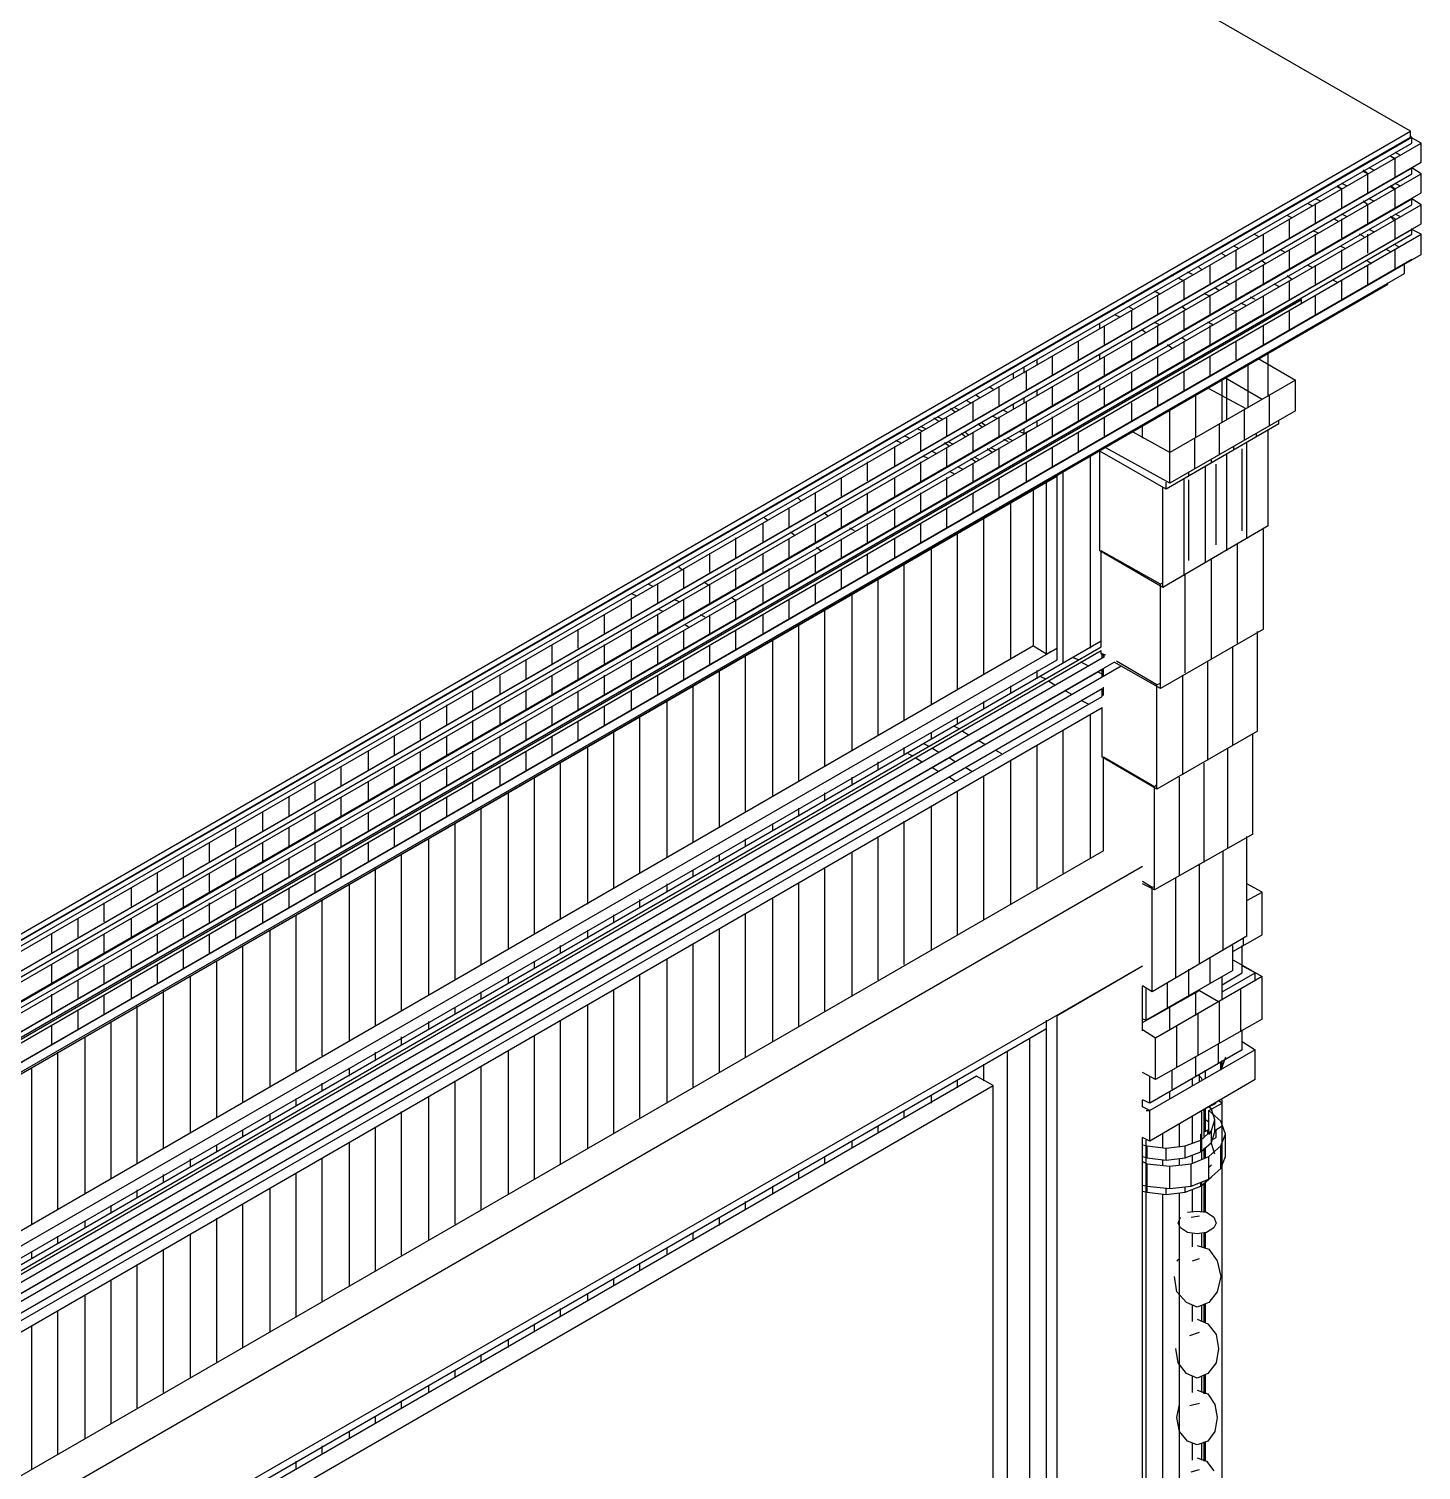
# Model space of a CAD drawing. Header units: inches. Extents: x 0.3 to 16.2, y 0.3 to 11.4.
# Drawn here: x 4.0986 to 4.561, y 1.7671 to 2.2458 of the extents above; entities that cross this region are included whole.
import ezdxf

# ---------------------------------------------------------------- set-up
doc = ezdxf.new("R2010")
doc.units = ezdxf.units.IN
doc.header["$LTSCALE"] = 0.009843
doc.header["$MEASUREMENT"] = 0
doc.layers.add('GEOMETRY', color=7, linetype='Continuous')

msp = doc.modelspace()

# ---------------------------------------------------------------- linework, layer by layer
at = {"layer": 'GEOMETRY'}
for p, q in [((4.55748, 2.21181), (2.04685, 3.66142)), ((3.69528, 1.71378), (4.55748, 2.21181)), ((3.69528, 1.71378), (4.55748, 2.21181)), ((4.55748, 2.20984), (4.55748, 2.21181)), ((3.69528, 1.71181), (4.55748, 2.20984)), ((3.69528, 1.71181), (4.55787, 2.20984)), ((3.69528, 1.71181), (4.55787, 2.20984)), ((3.69528, 1.70984), (4.55787, 2.20787)), ((3.69528, 1.70827), (4.56102, 2.20787)), ((3.69528, 1.70827), (4.56102, 2.20787)), ((4.55787, 2.20984), (4.55748, 2.20984)), ((4.56102, 2.20787), (4.55748, 2.20984)), ((4.55787, 2.20787), (4.55787, 2.20984)), ((4.56102, 2.20157), (4.56102, 2.20787)), ((4.54921, 2.20472), (4.54882, 2.20472)), ((4.54882, 2.20472), (4.54882, 2.20472)), ((4.55079, 2.20551), (4.55079, 2.20551)), ((4.55236, 2.20276), (4.55079, 2.20354)), ((4.55197, 2.20276), (4.55079, 2.20354)), ((4.55394, 2.20394), (4.55236, 2.20472)), ((4.55236, 2.19646), (4.55236, 2.20276)), ((3.69528, 1.70157), (4.56102, 2.20157)), ((3.69528, 1.70157), (4.55787, 2.19961)), ((3.69528, 1.70157), (4.55787, 2.19961)), ((3.69528, 1.70157), (4.55787, 2.19961)), ((3.69528, 1.69961), (4.55787, 2.19764)), ((3.69528, 1.69803), (4.56102, 2.19764)), ((3.69528, 1.69803), (4.56102, 2.19764)), ((4.54016, 2.19961), (4.54016, 2.19961)), ((4.54016, 2.19961), (4.54016, 2.19961)), ((4.54173, 2.20039), (4.54173, 2.20079)), ((4.54331, 2.19764), (4.54173, 2.19882)), ((4.54331, 2.19764), (4.54173, 2.19843)), ((4.54331, 2.19134), (4.54331, 2.19764)), ((4.54528, 2.19882), (4.5437, 2.19961)), ((4.56102, 2.19764), (4.55787, 2.19961)), ((4.55787, 2.19961), (4.55787, 2.19961)), ((4.55787, 2.19764), (4.55787, 2.19961)), ((4.56102, 2.19134), (4.56102, 2.19764)), ((4.5315, 2.19449), (4.5311, 2.19449)), ((4.5315, 2.19449), (4.5315, 2.19449)), ((4.53307, 2.19528), (4.53307, 2.19567)), ((4.53465, 2.19252), (4.53307, 2.1937)), ((4.53465, 2.19252), (4.53307, 2.19331)), ((4.53622, 2.1937), (4.53465, 2.19449)), ((4.53465, 2.18622), (4.53465, 2.19252)), ((4.55236, 2.19252), (4.55079, 2.1937)), ((4.55197, 2.19252), (4.55079, 2.19331)), ((4.55394, 2.1937), (4.55236, 2.19449)), ((4.55236, 2.18622), (4.55236, 2.19252)), ((3.69528, 1.69173), (4.56102, 2.19134)), ((3.69528, 1.69134), (4.55787, 2.18937)), ((3.69528, 1.69134), (4.55787, 2.18937)), ((3.69528, 1.69134), (4.55787, 2.18937)), ((4.52165, 2.18858), (4.52126, 2.18898)), ((4.5248, 2.18701), (4.52323, 2.1878)), ((4.52441, 2.19055), (4.52441, 2.19055)), ((4.52756, 2.18858), (4.52598, 2.18937)), ((4.52598, 2.1815), (4.52598, 2.1878)), ((4.54331, 2.1874), (4.54173, 2.18858)), ((4.54331, 2.1874), (4.54173, 2.18858)), ((4.54528, 2.18858), (4.5437, 2.18937)), ((4.56102, 2.1874), (4.55787, 2.18937)), ((4.55787, 2.18937), (4.55787, 2.18937)), ((4.55787, 2.1874), (4.55787, 2.18937)), ((3.69528, 1.68937), (4.55787, 2.1874)), ((3.69528, 1.6878), (4.56102, 2.1874)), ((3.69528, 1.6878), (4.56102, 2.1874)), ((4.51496, 2.18504), (4.51457, 2.18504)), ((4.51811, 2.18307), (4.51654, 2.18386)), ((4.53622, 2.18346), (4.53465, 2.18425)), ((4.54331, 2.1811), (4.54331, 2.1874)), ((4.55236, 2.18268), (4.55079, 2.18346)), ((4.55197, 2.18228), (4.55079, 2.18346)), ((4.55394, 2.18346), (4.55236, 2.18425)), ((4.56102, 2.1811), (4.56102, 2.1874)), ((3.69528, 1.6815), (4.56102, 2.1811)), ((3.69528, 1.6815), (4.55787, 2.17913)), ((3.69528, 1.6815), (4.55787, 2.17913)), ((3.69528, 1.6815), (4.55787, 2.17913)), ((4.50394, 2.17874), (4.50394, 2.17874)), ((4.51732, 2.17638), (4.51732, 2.18268)), ((4.52677, 2.17795), (4.5252, 2.17874)), ((4.53346, 2.18189), (4.53189, 2.18268)), ((4.53465, 2.17638), (4.53465, 2.18268)), ((4.54528, 2.17835), (4.5437, 2.17913)), ((4.55236, 2.17598), (4.55236, 2.18268)), ((4.55787, 2.17913), (4.55787, 2.17953)), ((4.56102, 2.17756), (4.55787, 2.17913)), ((4.55787, 2.17756), (4.55787, 2.17913)), ((3.69528, 1.67953), (4.55787, 2.17756)), ((3.69528, 1.67756), (4.56102, 2.17756)), ((3.69528, 1.67756), (4.56102, 2.17756)), ((4.49724, 2.1748), (4.49724, 2.1748)), ((4.50039, 2.17283), (4.49882, 2.17362)), ((4.50709, 2.17677), (4.50551, 2.17756)), ((4.50866, 2.17126), (4.50866, 2.17756)), ((4.52598, 2.17126), (4.52598, 2.17756)), ((4.53583, 2.17283), (4.53425, 2.17362)), ((4.54213, 2.17677), (4.54055, 2.17756)), ((4.54331, 2.17126), (4.54331, 2.17756)), ((4.55394, 2.17323), (4.55236, 2.17402)), ((4.56102, 2.17087), (4.56102, 2.17756)), ((3.69528, 1.67126), (4.56102, 2.17087)), ((3.69528, 1.67126), (4.55787, 2.16929)), ((4.49291, 2.17205), (4.49291, 2.17244)), ((4.49606, 2.17047), (4.49449, 2.17126)), ((4.49961, 2.16614), (4.49961, 2.17244)), ((4.50945, 2.16772), (4.50787, 2.1689)), ((4.51575, 2.17165), (4.51417, 2.17244)), ((4.51732, 2.16614), (4.51732, 2.17244)), ((4.53465, 2.16614), (4.53465, 2.17244)), ((4.54449, 2.16772), (4.54291, 2.1689)), ((4.55118, 2.17165), (4.54961, 2.17244)), ((4.55236, 2.16614), (4.55236, 2.17244)), ((4.55787, 2.16929), (4.55787, 2.16929)), ((3.69528, 1.66811), (4.55551, 2.16457)), ((4.47874, 2.16378), (4.47835, 2.16417)), ((4.48189, 2.16575), (4.48189, 2.16575)), ((4.48504, 2.16417), (4.48346, 2.16496)), ((4.48504, 2.16772), (4.48504, 2.16772)), ((4.48819, 2.16575), (4.48701, 2.16693)), ((4.49094, 2.16102), (4.49094, 2.16732)), ((4.50472, 2.16535), (4.50315, 2.16614)), ((4.50866, 2.16102), (4.50866, 2.16732)), ((4.51811, 2.1626), (4.51654, 2.16378)), ((4.5248, 2.16654), (4.52323, 2.16732)), ((4.52598, 2.16102), (4.52598, 2.16732)), ((4.54331, 2.16102), (4.54331, 2.16732)), ((4.55551, 2.16457), (4.55551, 2.16772)), ((3.69528, 1.66732), (4.55, 2.16102)), ((4.47087, 2.15945), (4.47087, 2.15945)), ((4.47087, 2.15945), (4.47087, 2.15945)), ((4.47087, 2.15945), (4.47087, 2.15945)), ((4.48189, 2.1622), (4.48031, 2.16299)), ((4.48228, 2.15591), (4.48228, 2.1626)), ((4.4937, 2.15906), (4.49252, 2.15984)), ((4.49724, 2.16102), (4.49567, 2.16181)), ((4.49961, 2.15591), (4.49961, 2.1622)), ((4.51378, 2.16024), (4.5122, 2.16102)), ((4.51732, 2.15591), (4.51732, 2.1622)), ((4.53346, 2.16142), (4.53189, 2.1622)), ((4.53465, 2.15591), (4.53465, 2.1622)), ((4.55, 2.16102), (4.55, 2.16142)), ((3.69528, 1.67874), (4.52126, 2.15591)), ((3.69528, 1.67874), (4.52126, 2.15591)), ((4.46181, 2.15433), (4.4622, 2.15433)), ((4.46181, 2.15433), (4.4622, 2.15433)), ((4.46181, 2.15433), (4.4622, 2.15433)), ((4.47402, 2.15787), (4.47244, 2.15866)), ((4.47244, 2.15866), (4.47402, 2.15787)), ((4.47244, 2.15866), (4.47402, 2.15787)), ((4.47362, 2.15118), (4.47362, 2.15748)), ((4.49055, 2.15709), (4.48898, 2.15787)), ((4.49094, 2.15079), (4.49094, 2.15748)), ((4.50276, 2.15394), (4.50118, 2.15472)), ((4.50591, 2.15591), (4.50433, 2.15669)), ((4.50866, 2.15079), (4.50866, 2.15709)), ((4.51929, 2.15433), (4.51929, 2.15512)), ((4.52126, 2.15591), (4.52087, 2.15591)), ((4.52126, 2.15433), (4.52126, 2.15591)), ((4.52598, 2.15079), (4.52598, 2.15709)), ((3.69528, 1.6815), (4.50827, 2.15079)), ((3.69528, 1.6815), (4.50827, 2.15079)), ((4.45433, 2.15), (4.45433, 2.15)), ((4.45748, 2.15197), (4.45787, 2.15197)), ((4.45748, 2.15197), (4.45787, 2.15197)), ((4.45748, 2.15197), (4.45787, 2.15197)), ((4.45945, 2.15079), (4.46102, 2.15)), ((4.45945, 2.15079), (4.46102, 2.15)), ((4.45945, 2.15079), (4.46102, 2.15)), ((4.46378, 2.15354), (4.46535, 2.15276)), ((4.46378, 2.15354), (4.46535, 2.15276)), ((4.46378, 2.15354), (4.46535, 2.15276)), ((4.46496, 2.14606), (4.46496, 2.15236)), ((4.48268, 2.15276), (4.4815, 2.15354)), ((4.4815, 2.15354), (4.48268, 2.15276)), ((4.4815, 2.15354), (4.48268, 2.15276)), ((4.48228, 2.14606), (4.48228, 2.15236)), ((4.49921, 2.15197), (4.49764, 2.15276)), ((4.49961, 2.14567), (4.49961, 2.15236)), ((4.50827, 2.15039), (4.50827, 2.15079)), ((4.5126, 2.15079), (4.5126, 2.15118)), ((4.51732, 2.14567), (4.51732, 2.15197)), ((4.45433, 2.14606), (4.45433, 2.14803)), ((4.45591, 2.14094), (4.45591, 2.14724)), ((4.46811, 2.14606), (4.46969, 2.14488)), ((4.46811, 2.14606), (4.46969, 2.14488)), ((4.46811, 2.14606), (4.46969, 2.14488)), ((4.47244, 2.14843), (4.47402, 2.14764)), ((4.47244, 2.14843), (4.47402, 2.14764)), ((4.47244, 2.14843), (4.47402, 2.14764)), ((4.47362, 2.14094), (4.47362, 2.14724)), ((4.49173, 2.14764), (4.49016, 2.14843)), ((4.49016, 2.14843), (4.49173, 2.14764)), ((4.49016, 2.14843), (4.49173, 2.14764)), ((4.49094, 2.14094), (4.49094, 2.14724)), ((4.50827, 2.14803), (4.50827, 2.14882)), ((4.50866, 2.14055), (4.50866, 2.14724)), ((4.44724, 2.13583), (4.44724, 2.14213)), ((4.46496, 2.13583), (4.46496, 2.14213)), ((4.47677, 2.14094), (4.47835, 2.13976)), ((4.47677, 2.14094), (4.47835, 2.13976)), ((4.47677, 2.14094), (4.47835, 2.13976)), ((4.4815, 2.14331), (4.48268, 2.14252)), ((4.4815, 2.14331), (4.48268, 2.14252)), ((4.4815, 2.14331), (4.48268, 2.14252)), ((4.48228, 2.13583), (4.48228, 2.14213)), ((4.49961, 2.13583), (4.49961, 2.14213)), ((4.42913, 2.13543), (4.42913, 2.13543)), ((4.43346, 2.1378), (4.43346, 2.13819)), ((4.43346, 2.13425), (4.43346, 2.13583)), ((4.43858, 2.13071), (4.43858, 2.13701)), ((4.45433, 2.13622), (4.45433, 2.1378)), ((4.45591, 2.13071), (4.45591, 2.13701)), ((4.47362, 2.13071), (4.47362, 2.13701)), ((4.49094, 2.13071), (4.49094, 2.13701)), ((4.50709, 2.13622), (4.51929, 2.12913)), ((4.51024, 2.12402), (4.51024, 2.13819)), ((4.42559, 2.13346), (4.42559, 2.13346)), ((4.42559, 2.12992), (4.42559, 2.1315)), ((4.42913, 2.1315), (4.42913, 2.13346)), ((4.42992, 2.12559), (4.42992, 2.13228)), ((4.44724, 2.12559), (4.44724, 2.13189)), ((4.46496, 2.12559), (4.46496, 2.13189)), ((4.48228, 2.12559), (4.48228, 2.13189)), ((4.50354, 2.12008), (4.50354, 2.13386)), ((4.41575, 2.12795), (4.41575, 2.12795)), ((4.4189, 2.12598), (4.41772, 2.12677)), ((4.42087, 2.12087), (4.42087, 2.12717)), ((4.43346, 2.12402), (4.43346, 2.12598)), ((4.43858, 2.12047), (4.43858, 2.12717)), ((4.45433, 2.12598), (4.45433, 2.12756)), ((4.45591, 2.12047), (4.45591, 2.12677)), ((4.47362, 2.12047), (4.47362, 2.12677)), ((4.51929, 2.12913), (4.47756, 2.10512)), ((4.51929, 2.12913), (4.47756, 2.10512)), ((4.49055, 2.12638), (4.50276, 2.11969)), ((4.49488, 2.11496), (4.49488, 2.12913)), ((4.49606, 2.12992), (4.50827, 2.12283)), ((4.49646, 2.11614), (4.49646, 2.12992)), ((4.51929, 2.1189), (4.51929, 2.12913)), ((4.40433, 2.12126), (4.40433, 2.12126)), ((4.40827, 2.12323), (4.40827, 2.12323)), ((4.40984, 2.12244), (4.41142, 2.12165)), ((4.41142, 2.1252), (4.41142, 2.1252)), ((4.41142, 2.1252), (4.41142, 2.1252)), ((4.4122, 2.11575), (4.4122, 2.12205)), ((4.41299, 2.12441), (4.41457, 2.12323)), ((4.41299, 2.12441), (4.41457, 2.12323)), ((4.42559, 2.11969), (4.42559, 2.12126)), ((4.42913, 2.12165), (4.42913, 2.12323)), ((4.42992, 2.11575), (4.42992, 2.12205)), ((4.44724, 2.11575), (4.44724, 2.12205)), ((4.46496, 2.11535), (4.46496, 2.12165)), ((4.48622, 2.11024), (4.48622, 2.12402)), ((4.51063, 2.11417), (4.51063, 2.12441)), ((4.39764, 2.11732), (4.39764, 2.11732)), ((4.39882, 2.11811), (4.39882, 2.11811)), ((4.39882, 2.11811), (4.39882, 2.11811)), ((4.40079, 2.11535), (4.39921, 2.11654)), ((4.40197, 2.11614), (4.40039, 2.11693)), ((4.40197, 2.11614), (4.40039, 2.11693)), ((4.40315, 2.12047), (4.40315, 2.12047)), ((4.40354, 2.11063), (4.40354, 2.11693)), ((4.4063, 2.1185), (4.40472, 2.11969)), ((4.40748, 2.11929), (4.40591, 2.12008)), ((4.4185, 2.11732), (4.42008, 2.11654)), ((4.42087, 2.11063), (4.42087, 2.11693)), ((4.42205, 2.11929), (4.42362, 2.1185)), ((4.42205, 2.11929), (4.42362, 2.1185)), ((4.42913, 2.11496), (4.43346, 2.11772)), ((4.42913, 2.11496), (4.43346, 2.11772)), ((4.42913, 2.11496), (4.43346, 2.11772)), ((4.43346, 2.11772), (4.43346, 2.11772)), ((4.43858, 2.11063), (4.43858, 2.11693)), ((4.45591, 2.11063), (4.45591, 2.11693)), ((4.51929, 2.1189), (4.47756, 2.09488)), ((4.47756, 2.09882), (4.47756, 2.1189)), ((4.50236, 2.10945), (4.50236, 2.11929)), ((4.3878, 2.11142), (4.3878, 2.11181)), ((4.39213, 2.11417), (4.39213, 2.11417)), ((4.39331, 2.11457), (4.39331, 2.11496)), ((4.39331, 2.11457), (4.39331, 2.11496)), ((4.39528, 2.1122), (4.3937, 2.11299)), ((4.39646, 2.11299), (4.39488, 2.11378)), ((4.39646, 2.11299), (4.39488, 2.11378)), ((4.39488, 2.10551), (4.39488, 2.11181)), ((4.40984, 2.11024), (4.40827, 2.11142)), ((4.41063, 2.11102), (4.40945, 2.11181)), ((4.41063, 2.11102), (4.40945, 2.11181)), ((4.4122, 2.10551), (4.4122, 2.11181)), ((4.41535, 2.11339), (4.41378, 2.11457)), ((4.41614, 2.11417), (4.41496, 2.11496)), ((4.42756, 2.1122), (4.42913, 2.11142)), ((4.42913, 2.11496), (4.42913, 2.11496)), ((4.42913, 2.11142), (4.43346, 2.11378)), ((4.42913, 2.11142), (4.42913, 2.11299)), ((4.42992, 2.10551), (4.42992, 2.11181)), ((4.43346, 2.11378), (4.43346, 2.11575)), ((4.44724, 2.10551), (4.44724, 2.11181)), ((4.47756, 2.10512), (4.46535, 2.11181)), ((4.47756, 2.10512), (4.46535, 2.11181)), ((4.4685, 2.10984), (4.4685, 2.11378)), ((4.51378, 2.11457), (4.47638, 2.09291)), ((4.49409, 2.10433), (4.49409, 2.11457)), ((4.5063, 2.11024), (4.5063, 2.11142)), ((4.51024, 2.11102), (4.51024, 2.1126)), ((4.51024, 2.08071), (4.51024, 2.1126)), ((4.51378, 2.11457), (4.51378, 2.11575)), ((4.38504, 2.10984), (4.38504, 2.11024)), ((4.38622, 2.10039), (4.38622, 2.10709)), ((4.38819, 2.10827), (4.38661, 2.10906)), ((4.39094, 2.10984), (4.38937, 2.11063)), ((4.40433, 2.10709), (4.40276, 2.10827)), ((4.40354, 2.10039), (4.40354, 2.10669)), ((4.40551, 2.10787), (4.40394, 2.10866)), ((4.40551, 2.10787), (4.40394, 2.10866)), ((4.4185, 2.10512), (4.41693, 2.1063)), ((4.41969, 2.10591), (4.41811, 2.10669)), ((4.41969, 2.10591), (4.41811, 2.10669)), ((4.42087, 2.10039), (4.42087, 2.10669)), ((4.42402, 2.10866), (4.42244, 2.10945)), ((4.4252, 2.10906), (4.42362, 2.10984)), ((4.43858, 2.10039), (4.43858, 2.10669)), ((4.47756, 2.09488), (4.4563, 2.10669)), ((4.48583, 2.09961), (4.48583, 2.10984)), ((4.49882, 2.10591), (4.49882, 2.10709)), ((4.50157, 2.07913), (4.50157, 2.1063)), ((4.50315, 2.07638), (4.50315, 2.10866)), ((4.37717, 2.09567), (4.37717, 2.10197)), ((4.39488, 2.09528), (4.39488, 2.10197)), ((4.39724, 2.10315), (4.39567, 2.10394)), ((4.4, 2.10472), (4.39843, 2.10551)), ((4.41299, 2.10197), (4.41142, 2.10315)), ((4.4122, 2.09528), (4.4122, 2.10157)), ((4.41417, 2.10276), (4.4126, 2.10354)), ((4.41417, 2.10276), (4.4126, 2.10354)), ((4.42992, 2.09528), (4.42992, 2.10157)), ((4.45118, 2.04016), (4.45118, 2.10394)), ((4.47638, 2.09291), (4.45433, 2.10551)), ((4.45433, 2.07244), (4.45433, 2.10551)), ((4.47756, 2.09488), (4.47756, 2.10512)), ((4.49134, 2.10157), (4.49134, 2.10276)), ((4.49646, 2.07244), (4.49646, 2.10433)), ((3.75906, 1.70433), (4.44016, 2.09724)), ((4.3685, 2.09055), (4.3685, 2.09685)), ((4.38622, 2.09055), (4.38622, 2.09685)), ((4.40354, 2.09016), (4.40354, 2.09685)), ((4.40591, 2.09803), (4.40433, 2.09882)), ((4.40866, 2.09961), (4.40709, 2.10039)), ((4.43661, 2.09528), (4.44016, 2.09724)), ((4.43661, 2.09528), (4.44016, 2.09724)), ((4.44016, 2.04016), (4.44016, 2.09724)), ((4.44213, 2.03504), (4.44213, 2.09882)), ((4.48386, 2.09724), (4.48386, 2.09843)), ((4.48937, 2.0685), (4.48937, 2.10039)), ((4.49291, 2.07441), (4.49291, 2.10118)), ((4.42087, 2.09016), (4.42087, 2.09646)), ((4.43228, 2.04094), (4.43228, 2.09291)), ((4.43661, 2.03819), (4.43661, 2.09528)), ((4.4752, 2.06024), (4.4752, 2.0937)), ((4.47638, 2.09291), (4.47638, 2.09528)), ((4.48228, 2.06417), (4.48228, 2.09646)), ((4.48386, 2.06929), (4.48386, 2.09606)), ((4.35197, 2.09094), (4.35197, 2.09094)), ((4.35512, 2.08898), (4.35394, 2.09016)), ((4.35984, 2.08543), (4.35984, 2.09173)), ((4.37717, 2.08543), (4.37717, 2.09173)), ((4.39488, 2.08543), (4.39488, 2.09173)), ((4.4122, 2.08504), (4.4122, 2.09173)), ((4.4248, 2.03661), (4.4248, 2.08858)), ((4.34094, 2.08465), (4.34094, 2.08465)), ((4.34094, 2.08465), (4.34094, 2.08465)), ((4.34291, 2.08346), (4.34409, 2.08268)), ((4.34291, 2.08346), (4.34409, 2.08268)), ((4.35118, 2.08031), (4.35118, 2.08661)), ((4.36417, 2.08386), (4.3626, 2.08504)), ((4.3685, 2.08031), (4.3685, 2.08661)), ((4.38622, 2.08031), (4.38622, 2.08661)), ((4.40354, 2.08031), (4.40354, 2.08661)), ((4.41575, 2.0315), (4.41575, 2.08346)), ((4.34252, 2.0752), (4.34252, 2.0815)), ((4.35157, 2.07874), (4.35315, 2.07756)), ((4.35157, 2.07874), (4.35315, 2.07756)), ((4.35984, 2.0752), (4.35984, 2.0815)), ((4.37283, 2.07913), (4.37126, 2.07992)), ((4.37717, 2.0752), (4.37717, 2.0815)), ((4.39488, 2.0752), (4.39488, 2.0815)), ((4.40709, 2.02638), (4.40709, 2.07835)), ((4.51024, 2.08071), (4.4752, 2.06024)), ((4.50866, 2.07598), (4.50866, 2.07953)), ((4.50866, 2.04646), (4.50866, 2.07953)), ((4.33346, 2.07008), (4.33346, 2.07677)), ((4.35118, 2.07008), (4.35118, 2.07638)), ((4.36024, 2.07362), (4.36181, 2.07244)), ((4.36024, 2.07362), (4.36181, 2.07244)), ((4.3685, 2.07008), (4.3685, 2.07638)), ((4.38622, 2.07008), (4.38622, 2.07638)), ((4.39843, 2.02126), (4.39843, 2.07323)), ((4.5, 2.04173), (4.5, 2.0748)), ((4.3122, 2.06811), (4.3126, 2.06811)), ((4.3248, 2.06535), (4.3248, 2.07165)), ((4.34252, 2.06496), (4.34252, 2.07165)), ((4.35984, 2.06496), (4.35984, 2.07126)), ((4.37717, 2.06496), (4.37717, 2.07126)), ((4.38937, 2.01614), (4.38937, 2.06811)), ((4.4752, 2.06024), (4.45433, 2.07244)), ((4.47441, 2.06142), (4.45472, 2.07244)), ((4.47441, 2.06142), (4.45472, 2.07244)), ((4.45472, 2.04055), (4.45472, 2.07244)), ((4.49134, 2.03661), (4.49134, 2.06969)), ((4.5, 2.04528), (4.5, 2.07244)), ((4.31417, 2.06732), (4.31575, 2.06614)), ((4.31614, 2.06024), (4.31614, 2.06654)), ((4.33346, 2.06024), (4.33346, 2.06654)), ((4.35118, 2.05984), (4.35118, 2.06654)), ((4.3685, 2.05984), (4.3685, 2.06614)), ((4.48268, 2.03189), (4.48268, 2.06457)), ((4.49134, 2.04055), (4.49134, 2.06732)), ((4.29685, 2.05945), (4.29724, 2.05906)), ((4.29685, 2.05945), (4.29724, 2.05906)), ((4.30276, 2.0622), (4.30236, 2.0626)), ((4.30591, 2.06063), (4.30433, 2.06142)), ((4.30748, 2.05512), (4.30748, 2.06142)), ((4.32283, 2.0622), (4.32441, 2.06102)), ((4.3248, 2.05512), (4.3248, 2.06142)), ((4.34252, 2.05512), (4.34252, 2.06142)), ((4.35984, 2.05472), (4.35984, 2.06142)), ((4.38071, 2.01102), (4.38071, 2.06299)), ((4.4752, 2.06181), (4.47441, 2.06142)), ((4.4752, 2.06181), (4.47441, 2.06142)), ((4.47441, 2.02677), (4.47441, 2.06142)), ((4.48268, 2.03543), (4.48268, 2.0626)), ((4.29882, 2.05827), (4.30039, 2.05748)), ((4.29882, 2.05827), (4.30039, 2.05748)), ((4.29882, 2.05), (4.29882, 2.0563)), ((4.31457, 2.05551), (4.31299, 2.0563)), ((4.31614, 2.05), (4.31614, 2.0563)), ((4.33189, 2.05709), (4.33346, 2.05591)), ((4.33346, 2.05), (4.33346, 2.0563)), ((4.35118, 2.05), (4.35118, 2.0563)), ((4.37205, 2.00591), (4.37205, 2.05827)), ((4.28976, 2.04488), (4.28976, 2.05118)), ((4.30748, 2.05315), (4.30906, 2.05236)), ((4.30748, 2.05315), (4.30906, 2.05236)), ((4.30748, 2.04488), (4.30748, 2.05118)), ((4.32323, 2.05039), (4.32165, 2.05118)), ((4.3248, 2.04488), (4.3248, 2.05118)), ((4.34252, 2.04488), (4.34252, 2.05118)), ((4.36299, 2.00079), (4.36299, 2.05315)), ((4.2811, 2.04016), (4.2811, 2.04646)), ((4.29882, 2.03976), (4.29882, 2.04606)), ((4.31614, 2.03976), (4.31614, 2.04606)), ((4.31654, 2.04803), (4.31772, 2.04724)), ((4.31654, 2.04803), (4.31772, 2.04724)), ((4.33346, 2.03976), (4.33346, 2.04606)), ((4.35433, 1.99606), (4.35433, 2.04803)), ((4.50866, 2.04646), (4.47441, 2.02677)), ((4.50669, 2.04094), (4.50669, 2.04567)), ((4.50669, 2.0126), (4.50669, 2.04567)), ((3.75512, 1.63858), (4.45472, 2.04252)), ((3.75512, 1.63661), (4.45472, 2.04055)), ((3.75512, 1.63661), (4.45472, 2.04055)), ((3.75512, 1.63543), (4.45472, 2.03937)), ((3.75906, 1.64724), (4.44016, 2.04016)), ((3.75906, 1.64724), (4.44016, 2.04016)), ((4.43228, 2.04094), (3.7626, 1.65394)), ((4.27244, 2.03504), (4.27244, 2.04134)), ((4.28976, 2.03504), (4.28976, 2.04134)), ((4.30748, 2.03465), (4.30748, 2.04094)), ((4.3248, 2.03465), (4.3248, 2.04094)), ((4.34567, 1.99094), (4.34567, 2.04291)), ((4.43228, 2.04094), (4.43661, 2.03819)), ((4.43661, 2.03819), (4.44016, 2.04016)), ((4.44016, 2.03622), (4.44016, 2.04016)), ((4.45472, 2.03819), (4.45472, 2.03937)), ((4.49843, 2.00787), (4.49843, 2.04055)), ((3.75512, 1.63268), (4.45591, 2.0374)), ((3.75512, 1.63268), (4.45591, 2.0374)), ((3.75512, 1.62913), (4.45906, 2.03543)), ((3.75906, 1.64331), (4.44016, 2.03622)), ((4.26378, 2.02992), (4.26378, 2.03622)), ((4.2811, 2.02992), (4.2811, 2.03622)), ((4.29882, 2.02992), (4.29882, 2.03622)), ((4.31614, 2.02953), (4.31614, 2.03622)), ((4.33661, 1.98583), (4.33661, 2.0378)), ((4.44724, 2.03622), (4.44528, 2.03701)), ((4.45039, 2.03425), (4.44803, 2.03543)), ((4.45591, 2.0374), (4.45472, 2.03819)), ((4.4563, 2.0378), (4.45512, 2.03819)), ((4.4563, 2.0378), (4.45512, 2.03819)), ((4.45512, 2.03701), (4.45512, 2.03819)), ((4.45551, 2.03701), (4.45551, 2.0374)), ((4.47441, 2.02677), (4.45906, 2.03543)), ((4.47323, 2.02795), (4.45984, 2.03583)), ((4.47323, 2.02795), (4.45984, 2.03583)), ((4.49016, 2.00276), (4.49016, 2.03583)), ((4.49843, 2.01142), (4.49843, 2.03858)), ((3.75512, 1.62638), (4.46142, 2.03425)), ((3.75512, 1.62638), (4.46142, 2.03425)), ((3.75512, 1.62913), (4.45512, 2.03307)), ((4.25512, 2.0248), (4.25512, 2.0311)), ((4.27244, 2.0248), (4.27244, 2.0311)), ((4.28976, 2.0248), (4.28976, 2.0311)), ((4.30748, 2.0248), (4.30748, 2.0311)), ((4.32795, 1.98071), (4.32795, 2.03268)), ((4.43346, 2.02992), (4.43346, 2.03268)), ((4.43465, 2.03071), (4.43622, 2.02992)), ((4.43465, 2.03071), (4.43622, 2.02992)), ((4.45512, 2.0315), (4.45354, 2.03228)), ((4.45512, 2.03071), (4.45512, 2.03307)), ((4.45551, 2.03071), (4.45551, 2.03346)), ((4.48189, 1.99803), (4.48189, 2.0311)), ((4.49016, 2.00669), (4.49016, 2.03346)), ((3.75512, 1.62244), (4.45512, 2.02677)), ((3.75512, 1.62244), (4.45512, 2.02677)), ((4.24606, 2.01969), (4.24606, 2.02598)), ((4.26378, 2.01969), (4.26378, 2.02598)), ((4.2811, 2.01969), (4.2811, 2.02598)), ((4.29882, 2.01969), (4.29882, 2.02598)), ((4.31929, 1.97559), (4.31929, 2.02756)), ((4.4248, 2.0252), (4.4248, 2.02756)), ((4.4374, 2.02913), (4.43937, 2.02795)), ((4.4374, 2.02913), (4.43937, 2.02795)), ((4.44291, 2.02598), (4.44488, 2.0248)), ((4.44291, 2.02598), (4.44488, 2.0248)), ((4.45512, 2.02402), (4.45512, 2.02677)), ((4.45551, 2.02441), (4.45551, 2.02717)), ((4.47441, 2.02835), (4.47323, 2.02795)), ((4.47441, 2.02835), (4.47323, 2.02795)), ((4.47323, 1.99331), (4.47323, 2.02795)), ((4.48189, 2.00197), (4.48189, 2.02874)), ((3.75512, 1.62008), (4.45512, 2.02402)), ((3.75512, 1.62008), (4.45512, 2.02402)), ((3.75512, 1.61614), (4.45512, 2.02047)), ((4.2374, 2.01457), (4.2374, 2.02126)), ((4.25512, 2.01457), (4.25512, 2.02087)), ((4.27244, 2.01457), (4.27244, 2.02087)), ((4.28976, 2.01457), (4.28976, 2.02087)), ((4.31063, 1.97047), (4.31063, 2.02244)), ((4.41575, 2.02008), (4.41575, 2.02244)), ((4.44803, 2.02283), (4.45039, 2.02165)), ((4.44803, 2.02283), (4.45039, 2.02165)), ((4.45512, 2.00394), (4.45512, 2.02047)), ((4.22874, 2.00984), (4.22874, 2.01614)), ((4.24606, 2.00945), (4.24606, 2.01614)), ((4.26378, 2.00945), (4.26378, 2.01575)), ((4.2811, 2.00945), (4.2811, 2.01575)), ((4.30157, 1.96535), (4.30157, 2.01732)), ((4.40709, 2.01496), (4.40709, 2.01732)), ((4.45118, 1.97047), (4.45118, 2.01811)), ((4.22008, 2.00472), (4.22008, 2.01102)), ((4.2374, 2.00472), (4.2374, 2.01102)), ((4.25512, 2.00433), (4.25512, 2.01102)), ((4.27244, 2.00433), (4.27244, 2.01063)), ((4.29291, 1.96024), (4.29291, 2.0126)), ((4.39843, 2.00984), (4.39843, 2.0122)), ((4.40591, 2.01417), (4.40748, 2.01339)), ((4.40866, 2.0126), (4.41063, 2.01142)), ((4.44213, 1.96535), (4.44213, 2.01299)), ((4.50669, 2.0126), (4.47323, 1.99331)), ((4.50512, 2.00591), (4.50512, 2.01142)), ((4.50512, 1.97835), (4.50512, 2.01142)), ((4.21142, 1.99961), (4.21142, 2.00591)), ((4.22874, 1.99961), (4.22874, 2.00591)), ((4.24606, 1.99961), (4.24606, 2.00591)), ((4.26378, 1.99921), (4.26378, 2.00591)), ((4.28425, 1.95512), (4.28425, 2.00748)), ((4.38937, 2.00472), (4.38937, 2.00709)), ((4.39764, 2.00748), (4.39606, 2.00827)), ((4.40079, 2.00551), (4.39882, 2.00669)), ((4.41417, 2.00945), (4.41614, 2.00827)), ((4.41969, 2.0063), (4.42165, 2.00512)), ((4.43346, 1.96024), (4.43346, 2.00787)), ((4.49685, 1.97362), (4.49685, 2.00669)), ((4.2752, 1.95039), (4.2752, 2.00236)), ((4.38071, 1.99961), (4.38071, 2.00236)), ((4.39055, 2.00512), (4.39213, 2.00433)), ((4.39055, 2.00512), (4.39213, 2.00433)), ((4.39331, 2.00354), (4.39528, 2.00236)), ((4.39331, 2.00354), (4.39528, 2.00236)), ((4.4063, 2.00236), (4.40433, 2.00354)), ((4.4248, 1.95512), (4.4248, 2.00276)), ((4.47323, 1.99331), (4.45512, 2.00394)), ((4.47244, 1.99409), (4.45551, 2.00394)), ((4.47244, 1.99409), (4.45551, 2.00394)), ((4.45551, 1.97283), (4.45551, 2.00394)), ((4.48898, 1.9689), (4.48898, 2.00197)), ((4.49685, 1.97756), (4.49685, 2.00433)), ((4.20236, 1.99449), (4.20236, 2.00079)), ((4.22008, 1.99449), (4.22008, 2.00079)), ((4.2374, 1.99449), (4.2374, 2.00079)), ((4.25512, 1.99449), (4.25512, 2.00079)), ((4.26654, 1.94528), (4.26654, 1.99724)), ((4.37205, 1.99449), (4.37205, 1.99724)), ((4.39882, 2.00039), (4.40079, 1.99921)), ((4.39882, 2.00039), (4.40079, 1.99921)), ((4.40433, 1.99724), (4.4063, 1.99606)), ((4.40433, 1.99724), (4.4063, 1.99606)), ((4.41181, 1.99921), (4.40984, 2.00039)), ((4.41575, 1.95), (4.41575, 1.99764)), ((4.48071, 1.96457), (4.48071, 1.99724)), ((4.48898, 1.97283), (4.48898, 2)), ((4.1937, 1.98937), (4.1937, 1.99567)), ((4.21142, 1.98937), (4.21142, 1.99567)), ((4.22874, 1.98937), (4.22874, 1.99567)), ((4.24606, 1.98937), (4.24606, 1.99567)), ((4.25787, 1.94016), (4.25787, 1.99213)), ((4.36299, 1.98937), (4.36299, 1.99213)), ((4.40709, 1.94488), (4.40709, 1.99252)), ((4.47323, 1.99488), (4.47244, 1.99409)), ((4.47323, 1.99488), (4.47244, 1.99409)), ((4.47244, 1.95984), (4.47244, 1.99409)), ((4.48071, 1.96811), (4.48071, 1.99528)), ((4.18504, 1.98425), (4.18504, 1.99094)), ((4.20236, 1.98425), (4.20236, 1.99055)), ((4.22008, 1.98425), (4.22008, 1.99055)), ((4.2374, 1.98425), (4.2374, 1.99055)), ((4.24882, 1.93504), (4.24882, 1.98701)), ((4.35433, 1.98425), (4.35433, 1.98701)), ((4.39843, 1.93976), (4.39843, 1.9874)), ((4.17638, 1.97953), (4.17638, 1.98583)), ((4.1937, 1.97913), (4.1937, 1.98583)), ((4.21142, 1.97913), (4.21142, 1.98543)), ((4.22874, 1.97913), (4.22874, 1.98543)), ((4.24016, 1.92992), (4.24016, 1.98189)), ((4.34567, 1.97953), (4.34567, 1.98189)), ((4.38937, 1.93504), (4.38937, 1.98268)), ((4.16732, 1.97441), (4.16732, 1.98071)), ((4.18504, 1.97441), (4.18504, 1.98071)), ((4.20236, 1.97441), (4.20236, 1.98071)), ((4.22008, 1.97402), (4.22008, 1.98031)), ((4.38071, 1.92992), (4.38071, 1.97756)), ((4.50512, 1.97835), (4.47244, 1.95984)), ((4.50315, 1.97087), (4.50315, 1.97756)), ((4.50315, 1.94449), (4.50315, 1.97756)), ((4.45551, 1.97283), (3.75157, 1.56654)), ((4.15866, 1.96929), (4.15866, 1.97559)), ((4.17638, 1.96929), (4.17638, 1.97559)), ((4.1937, 1.96929), (4.1937, 1.97559)), ((4.21142, 1.96929), (4.21142, 1.97559)), ((4.2315, 1.9248), (4.2315, 1.97677)), ((4.33661, 1.97441), (4.33661, 1.97677)), ((4.37205, 1.9248), (4.37205, 1.97244)), ((4.49528, 1.93976), (4.49528, 1.97283)), ((3.75157, 1.55394), (4.4685, 1.96772)), ((3.75157, 1.55394), (4.4685, 1.96772)), ((4.15, 1.96417), (4.15, 1.97047)), ((4.16732, 1.96417), (4.16732, 1.97047)), ((4.18504, 1.96417), (4.18504, 1.97047)), ((4.20236, 1.96417), (4.20236, 1.97047)), ((4.22244, 1.91969), (4.22244, 1.97165)), ((4.32795, 1.96929), (4.32795, 1.97165)), ((4.4874, 1.93543), (4.4874, 1.9685)), ((4.49528, 1.9437), (4.49528, 1.97047)), ((4.14134, 1.95906), (4.14134, 1.96535)), ((4.15866, 1.95906), (4.15866, 1.96535)), ((4.17638, 1.95906), (4.17638, 1.96535)), ((4.1937, 1.95906), (4.1937, 1.96535)), ((4.21378, 1.91457), (4.21378, 1.96693)), ((4.31929, 1.96417), (4.31929, 1.96654)), ((4.36299, 1.91969), (4.36299, 1.96732)), ((4.47165, 1.96063), (4.4685, 1.9626)), ((4.47165, 1.96063), (4.4685, 1.9626)), ((4.47953, 1.93071), (4.47953, 1.96378)), ((4.4874, 1.93898), (4.4874, 1.96614)), ((4.13268, 1.95433), (4.13268, 1.96063)), ((4.15, 1.95394), (4.15, 1.96063)), ((4.16732, 1.95394), (4.16732, 1.96024)), ((4.18504, 1.95394), (4.18504, 1.96024)), ((4.20512, 1.90945), (4.20512, 1.96181)), ((4.31063, 1.95906), (4.31063, 1.96181)), ((4.35433, 1.91457), (4.35433, 1.9622)), ((4.47244, 1.95984), (4.4685, 1.96181)), ((4.47244, 1.96102), (4.47165, 1.96063)), ((4.47244, 1.96102), (4.47165, 1.96063)), ((4.47165, 1.92598), (4.47165, 1.96063)), ((4.47953, 1.93465), (4.47953, 1.96142)), ((4.50827, 1.95906), (4.50315, 1.96181)), ((4.50315, 1.9563), (4.50827, 1.95906)), ((4.50315, 1.9563), (4.50827, 1.95906)), ((4.50827, 1.94488), (4.50827, 1.95906)), ((4.12362, 1.94921), (4.12362, 1.95551)), ((4.14134, 1.94921), (4.14134, 1.95551)), ((4.15866, 1.94882), (4.15866, 1.95551)), ((4.17638, 1.94882), (4.17638, 1.95512)), ((4.19606, 1.90472), (4.19606, 1.95669)), ((4.30157, 1.95394), (4.30157, 1.95669)), ((4.34567, 1.90945), (4.34567, 1.95709)), ((4.11496, 1.94409), (4.11496, 1.95039)), ((4.13268, 1.94409), (4.13268, 1.95039)), ((4.15, 1.94409), (4.15, 1.95039)), ((4.16732, 1.9437), (4.16732, 1.95039)), ((4.1874, 1.89961), (4.1874, 1.95157)), ((4.29291, 1.94882), (4.29291, 1.95157)), ((4.33661, 1.90433), (4.33661, 1.95197)), ((4.1063, 1.93898), (4.1063, 1.94528)), ((4.12362, 1.93898), (4.12362, 1.94528)), ((4.14134, 1.93898), (4.14134, 1.94528)), ((4.15866, 1.93898), (4.15866, 1.94528)), ((4.17874, 1.89449), (4.17874, 1.94646)), ((4.28425, 1.9437), (4.28425, 1.94646)), ((4.32795, 1.89921), (4.32795, 1.94685)), ((4.50315, 1.94449), (4.47165, 1.92598)), ((4.49843, 1.93937), (4.50827, 1.94488)), ((4.50197, 1.94134), (4.50197, 1.9437)), ((4.11496, 1.93386), (4.11496, 1.94016)), ((4.13268, 1.93386), (4.13268, 1.94016)), ((4.15, 1.93386), (4.15, 1.94016)), ((4.16969, 1.88937), (4.16969, 1.94134)), ((4.2752, 1.93898), (4.2752, 1.94134)), ((4.31929, 1.89449), (4.31929, 1.94173)), ((4.49843, 1.93307), (4.49843, 1.94134)), ((4.50157, 1.93228), (4.50157, 1.94134)), ((3.75, 1.52008), (4.4685, 1.93465)), ((4.1063, 1.92874), (4.1063, 1.93504)), ((4.12362, 1.92874), (4.12362, 1.93504)), ((4.14134, 1.92874), (4.14134, 1.93504)), ((4.16102, 1.88425), (4.16102, 1.93622)), ((4.26654, 1.93386), (4.26654, 1.93622)), ((4.31063, 1.88937), (4.31063, 1.93701)), ((4.44016, 1.91811), (4.4685, 1.93465)), ((4.44016, 1.91811), (4.4685, 1.93465)), ((4.49094, 1.92874), (4.49094, 1.9374)), ((4.49843, 1.93661), (4.50827, 1.9311)), ((4.50591, 1.93228), (4.50157, 1.93465)), ((4.11496, 1.92362), (4.11496, 1.92992)), ((4.13268, 1.92362), (4.13268, 1.92992)), ((4.15236, 1.87913), (4.15236, 1.9311)), ((4.25787, 1.92874), (4.25787, 1.9311)), ((4.30157, 1.88425), (4.30157, 1.93189)), ((4.49843, 1.93307), (4.46969, 1.91654)), ((4.50827, 1.9311), (4.47283, 1.91063)), ((4.50827, 1.9311), (4.47283, 1.91063)), ((4.47677, 1.92047), (4.47677, 1.92913)), ((4.48386, 1.9248), (4.48386, 1.93346)), ((4.49488, 1.92598), (4.50591, 1.93228)), ((4.49488, 1.92598), (4.50591, 1.93228)), ((4.49488, 1.92835), (4.50157, 1.93228)), ((4.49488, 1.92323), (4.49488, 1.9311)), ((4.50591, 1.92953), (4.50591, 1.93228)), ((4.50827, 1.91693), (4.50827, 1.9311)), ((4.1063, 1.9185), (4.1063, 1.9252)), ((4.12362, 1.9185), (4.12362, 1.9248)), ((4.14331, 1.87402), (4.14331, 1.92638)), ((4.24882, 1.92362), (4.24882, 1.92598)), ((4.29291, 1.87913), (4.29291, 1.92677)), ((4.47165, 1.92598), (4.4685, 1.92795)), ((4.4685, 1.91339), (4.4685, 1.92795)), ((4.4685, 1.91575), (4.4874, 1.92638)), ((4.46969, 1.91654), (4.46969, 1.92717)), ((4.48622, 1.91811), (4.48622, 1.92598)), ((4.4874, 1.92638), (4.4937, 1.92283)), ((4.50118, 1.91299), (4.50118, 1.92677)), ((4.11496, 1.91339), (4.11496, 1.92008)), ((4.13465, 1.8689), (4.13465, 1.92126)), ((4.24016, 1.9185), (4.24016, 1.92087)), ((4.28425, 1.87402), (4.28425, 1.92165)), ((4.47756, 1.91339), (4.47756, 1.92087)), ((4.49409, 1.90906), (4.49409, 1.92283)), ((4.1063, 1.90866), (4.1063, 1.91496)), ((4.12598, 1.86378), (4.12598, 1.91614)), ((4.2315, 1.91339), (4.2315, 1.91614)), ((4.2752, 1.8689), (4.2752, 1.91654)), ((4.43661, 1.91378), (4.43661, 1.91654)), ((4.44016, 1.4), (4.44016, 1.91811)), ((4.46969, 1.91654), (4.4685, 1.91693)), ((4.4685, 1.91299), (4.4685, 1.91693)), ((4.50827, 1.91693), (4.47283, 1.89685)), ((4.48701, 1.90472), (4.48701, 1.9189)), ((3.77244, 1.53031), (4.43661, 1.91378)), ((4.11732, 1.85906), (4.11732, 1.91102)), ((4.22244, 1.90827), (4.22244, 1.91102)), ((4.26654, 1.86378), (4.26654, 1.91142)), ((4.4311, 1.91063), (4.43661, 1.91378)), ((4.4311, 1.91063), (4.43661, 1.91378)), ((4.4311, 1.40512), (4.4311, 1.91063)), ((4.43661, 1.40827), (4.43661, 1.91378)), ((4.47283, 1.91063), (4.4685, 1.91339)), ((4.47283, 1.91063), (4.4685, 1.91339)), ((4.47283, 1.89685), (4.47283, 1.91063)), ((4.47992, 1.90079), (4.47992, 1.91457)), ((4.50157, 1.90669), (4.50157, 1.91339)), ((4.10827, 1.85394), (4.10827, 1.90591)), ((4.21378, 1.90315), (4.21378, 1.90591)), ((4.25787, 1.85866), (4.25787, 1.9063)), ((4.42362, 1.40984), (4.42362, 1.9063)), ((4.50591, 1.90669), (4.47087, 1.88661)), ((4.50591, 1.90669), (4.47087, 1.88661)), ((4.50157, 1.90669), (4.47087, 1.88898)), ((4.4937, 1.90236), (4.4937, 1.90866)), ((4.50157, 1.90945), (4.50591, 1.90669)), ((4.50591, 1.89685), (4.50591, 1.90669)), ((4.09961, 1.84882), (4.09961, 1.90079)), ((4.20512, 1.89803), (4.20512, 1.90079)), ((4.24882, 1.85354), (4.24882, 1.90118)), ((4.41575, 1.89646), (4.41575, 1.90197)), ((4.48622, 1.89803), (4.48622, 1.90433)), ((4.49606, 1.90433), (4.49449, 1.9)), ((4.49449, 1.9), (4.49449, 1.90276)), ((4.49488, 1.90039), (4.49488, 1.90315)), ((4.49488, 1.90039), (4.49488, 1.90197)), ((4.41339, 1.89803), (3.77677, 1.53031)), ((4.19606, 1.89331), (4.19606, 1.89567)), ((4.24016, 1.84882), (4.24016, 1.89646)), ((4.40709, 1.89409), (4.40709, 1.89685)), ((4.4189, 1.89488), (4.41339, 1.89803)), ((4.47283, 1.89685), (4.4685, 1.89921)), ((4.47087, 1.88898), (4.47087, 1.89803)), ((4.50591, 1.89685), (4.47087, 1.87638)), ((4.47835, 1.8937), (4.47835, 1.9)), ((4.48504, 1.89488), (4.48504, 1.89724)), ((4.48819, 1.89724), (4.48701, 1.89843)), ((4.4874, 1.89606), (4.4874, 1.89843)), ((4.48819, 1.89685), (4.48819, 1.89724)), ((4.48937, 1.89724), (4.48937, 1.9)), ((3.78228, 1.52717), (4.4189, 1.89488)), ((3.78228, 1.52717), (4.4189, 1.89488)), ((4.2315, 1.8437), (4.2315, 1.89134)), ((4.39843, 1.88898), (4.39843, 1.89173)), ((4.4189, 1.4122), (4.4189, 1.89488)), ((4.47756, 1.89055), (4.47756, 1.89291)), ((4.1874, 1.88819), (4.1874, 1.89055)), ((4.22244, 1.83858), (4.22244, 1.88622)), ((4.38937, 1.88425), (4.38937, 1.88661)), ((4.47087, 1.88898), (4.4685, 1.89016)), ((4.4685, 1.8878), (4.4685, 1.89016)), ((4.4685, 1.8878), (4.4685, 1.89016)), ((4.47087, 1.88661), (4.4685, 1.8878)), ((4.47087, 1.88661), (4.4685, 1.8878)), ((4.46969, 1.88661), (4.47087, 1.88661)), ((4.46969, 1.88661), (4.47087, 1.88661)), ((4.47087, 1.87638), (4.47087, 1.88661)), ((4.4878, 1.88622), (4.48819, 1.88622)), ((4.48819, 1.87047), (4.48819, 1.88622)), ((4.48898, 1.88701), (4.49291, 1.88898)), ((4.48898, 1.87795), (4.48898, 1.88701)), ((4.48937, 1.87953), (4.48937, 1.88701)), ((4.49055, 1.88661), (4.49488, 1.88898)), ((4.49055, 1.88661), (4.49488, 1.88898)), ((4.49134, 1.88701), (4.49055, 1.8878)), ((4.49449, 1.88307), (4.49055, 1.88661)), ((4.49055, 1.87874), (4.49055, 1.88661)), ((4.49252, 1.88346), (4.49134, 1.88701)), ((4.49488, 1.88898), (4.4937, 1.88976)), ((4.49488, 1.36063), (4.49488, 1.89016)), ((4.49488, 1.8815), (4.49488, 1.88898)), ((4.17874, 1.88307), (4.17874, 1.88543)), ((4.38071, 1.87913), (4.38071, 1.8815)), ((4.48071, 1.87441), (4.48071, 1.88189)), ((4.48504, 1.87559), (4.48504, 1.88465)), ((4.48504, 1.87559), (4.48504, 1.88465)), ((4.49055, 1.88268), (4.48937, 1.88346)), ((4.49134, 1.87992), (4.49252, 1.88346)), ((4.49134, 1.87992), (4.49252, 1.88346)), ((4.49252, 1.87953), (4.49252, 1.88346)), ((4.49252, 1.87992), (4.49488, 1.8815)), ((4.49606, 1.87874), (4.49449, 1.88307)), ((4.16969, 1.87795), (4.16969, 1.88031)), ((4.21378, 1.83346), (4.21378, 1.8811)), ((4.47087, 1.87638), (4.4685, 1.87756)), ((4.4685, 1.41654), (4.4685, 1.87756)), ((4.46969, 1.35315), (4.46969, 1.87677)), ((4.4752, 1.87402), (4.4752, 1.87874)), ((4.48268, 1.8748), (4.4878, 1.87677)), ((4.48268, 1.8748), (4.4878, 1.87677)), ((4.4878, 1.87677), (4.49134, 1.87992)), ((4.4878, 1.87677), (4.49134, 1.87992)), ((4.4878, 1.87874), (4.48819, 1.87874)), ((4.48819, 1.87835), (4.4878, 1.87874)), ((4.4878, 1.87874), (4.48819, 1.87874)), ((4.4878, 1.8748), (4.4878, 1.87874)), ((4.4878, 1.87283), (4.4878, 1.87677)), ((4.48898, 1.87953), (4.49055, 1.88031)), ((4.48898, 1.87953), (4.49055, 1.88031)), ((4.49016, 1.87874), (4.49016, 1.87992)), ((4.49055, 1.87874), (4.49134, 1.87953)), ((4.49134, 1.87598), (4.49134, 1.87992)), ((4.49134, 1.87598), (4.49252, 1.87953)), ((4.49134, 1.87677), (4.49291, 1.87756)), ((4.49291, 1.87756), (4.49291, 1.88031)), ((4.49449, 1.8748), (4.49606, 1.87874)), ((4.49449, 1.8748), (4.49606, 1.87874)), ((4.49606, 1.87126), (4.49606, 1.87874)), ((4.16102, 1.87283), (4.16102, 1.8752)), ((4.20512, 1.82835), (4.20512, 1.87598)), ((4.37205, 1.87402), (4.37205, 1.87638)), ((4.4685, 1.8752), (4.47008, 1.8748)), ((4.4685, 1.8752), (4.47008, 1.8748)), ((4.47008, 1.87087), (4.47008, 1.8748)), ((4.47008, 1.8748), (4.47638, 1.87402)), ((4.47008, 1.8748), (4.47638, 1.87402)), ((4.47638, 1.87402), (4.48268, 1.8748)), ((4.47638, 1.87402), (4.48268, 1.8748)), ((4.47638, 1.87008), (4.47638, 1.87402)), ((4.48268, 1.87087), (4.48268, 1.8748)), ((4.48268, 1.87087), (4.4878, 1.87283)), ((4.48504, 1.86929), (4.48504, 1.87165)), ((4.48504, 1.86929), (4.48504, 1.87165)), ((4.4878, 1.87283), (4.49134, 1.87598)), ((4.48898, 1.87087), (4.48898, 1.87402)), ((4.48937, 1.87087), (4.48937, 1.87441)), ((4.49055, 1.87126), (4.49449, 1.8748)), ((4.49055, 1.87126), (4.49449, 1.8748)), ((4.49134, 1.87559), (4.49094, 1.87559)), ((4.49252, 1.87205), (4.49134, 1.87559)), ((4.49449, 1.86732), (4.49449, 1.8748)), ((4.15236, 1.86772), (4.15236, 1.87047)), ((4.19606, 1.82323), (4.19606, 1.87087)), ((4.36299, 1.8689), (4.36299, 1.87126)), ((4.4685, 1.87126), (4.47008, 1.87087)), ((4.4685, 1.86969), (4.47008, 1.8689)), ((4.4685, 1.86969), (4.47008, 1.8689)), ((4.47008, 1.87087), (4.47638, 1.87008)), ((4.47008, 1.86142), (4.47008, 1.8689)), ((4.47008, 1.8689), (4.47756, 1.86811)), ((4.47008, 1.8689), (4.47756, 1.86811)), ((4.4752, 1.8685), (4.4752, 1.87008)), ((4.47638, 1.87008), (4.48268, 1.87087)), ((4.47756, 1.86811), (4.48465, 1.8689)), ((4.47756, 1.86811), (4.48465, 1.8689)), ((4.47756, 1.86063), (4.47756, 1.86811)), ((4.48071, 1.8685), (4.48071, 1.87047)), ((4.48465, 1.8689), (4.49055, 1.87126)), ((4.48465, 1.8689), (4.49055, 1.87126)), ((4.48465, 1.86142), (4.48465, 1.8689)), ((4.49055, 1.86378), (4.49055, 1.87126)), ((4.49055, 1.86772), (4.49134, 1.8685)), ((4.49055, 1.86772), (4.49134, 1.8685)), ((4.49055, 1.86378), (4.49449, 1.86732)), ((4.49449, 1.86732), (4.49606, 1.87126)), ((4.14331, 1.8626), (4.14331, 1.86535)), ((4.1874, 1.81811), (4.1874, 1.86575)), ((4.35433, 1.86378), (4.35433, 1.86614)), ((4.47008, 1.85945), (4.47008, 1.86339)), ((4.47008, 1.86339), (4.47008, 1.86339)), ((4.47008, 1.86339), (4.47008, 1.86339)), ((4.48465, 1.86142), (4.49055, 1.86378)), ((4.4878, 1.86142), (4.49134, 1.86457)), ((4.4878, 1.86142), (4.4878, 1.8626)), ((4.48819, 1.85315), (4.48819, 1.8626)), ((4.48898, 1.85276), (4.48898, 1.8626)), ((4.48937, 1.85276), (4.48937, 1.86299)), ((4.13465, 1.85748), (4.13465, 1.86024)), ((4.17874, 1.81299), (4.17874, 1.86063)), ((4.34567, 1.85866), (4.34567, 1.86142)), ((4.4685, 1.86181), (4.47008, 1.86142)), ((4.4685, 1.85984), (4.47008, 1.85945)), ((4.47008, 1.86142), (4.47756, 1.86063)), ((4.47008, 1.85945), (4.47638, 1.85866)), ((4.4752, 1.46772), (4.4752, 1.85866)), ((4.47638, 1.85866), (4.47638, 1.86063)), ((4.47638, 1.85866), (4.48268, 1.85945)), ((4.47756, 1.86063), (4.48465, 1.86142)), ((4.48071, 1.46811), (4.48071, 1.85906)), ((4.48268, 1.85945), (4.4878, 1.86142)), ((4.48268, 1.85945), (4.48268, 1.86102)), ((4.48504, 1.85276), (4.48504, 1.86024)), ((4.48504, 1.85276), (4.48504, 1.86024)), ((4.12598, 1.85236), (4.12598, 1.85512)), ((4.16969, 1.80787), (4.16969, 1.85551)), ((4.33661, 1.85354), (4.33661, 1.8563)), ((4.48346, 1.85276), (4.48661, 1.85315)), ((4.48661, 1.85315), (4.48976, 1.85276)), ((4.48976, 1.85276), (4.49213, 1.85118)), ((4.11732, 1.84764), (4.11732, 1.85)), ((4.16102, 1.80315), (4.16102, 1.85079)), ((4.32795, 1.84843), (4.32795, 1.85118)), ((4.48031, 1.84921), (4.4811, 1.85118)), ((4.4811, 1.84764), (4.48031, 1.84921)), ((4.48465, 1.85118), (4.4874, 1.85157)), ((4.49213, 1.85118), (4.49291, 1.84921)), ((4.49291, 1.84921), (4.49213, 1.84764)), ((4.10827, 1.84252), (4.10827, 1.84488)), ((4.15236, 1.79803), (4.15236, 1.84567)), ((4.31929, 1.84331), (4.31929, 1.84606)), ((4.48346, 1.84606), (4.4811, 1.84764)), ((4.48661, 1.84567), (4.48346, 1.84606)), ((4.48504, 1.84134), (4.48504, 1.84567)), ((4.48504, 1.84134), (4.48504, 1.84567)), ((4.48976, 1.84606), (4.48661, 1.84567)), ((4.48819, 1.84134), (4.48819, 1.84567)), ((4.48898, 1.84094), (4.48898, 1.84606)), ((4.48937, 1.84094), (4.48937, 1.84606)), ((4.49213, 1.84764), (4.48976, 1.84606)), ((4.09961, 1.8374), (4.09961, 1.83976)), ((4.14331, 1.79291), (4.14331, 1.84055)), ((4.31063, 1.83858), (4.31063, 1.84094)), ((4.48661, 1.84173), (4.49055, 1.84055)), ((4.49055, 1.84055), (4.49331, 1.83661)), ((4.13465, 1.7878), (4.13465, 1.83543)), ((4.30157, 1.83346), (4.30157, 1.83583)), ((4.47992, 1.83661), (4.48071, 1.8374)), ((4.48504, 1.83661), (4.4874, 1.8374)), ((4.49331, 1.83661), (4.49449, 1.8315)), ((4.12598, 1.78268), (4.12598, 1.83031)), ((4.29291, 1.82835), (4.29291, 1.83071)), ((4.47992, 1.82638), (4.47913, 1.8315)), ((4.49449, 1.8315), (4.49331, 1.82638)), ((4.11732, 1.77756), (4.11732, 1.8252)), ((4.28425, 1.82323), (4.28425, 1.82559)), ((4.48307, 1.82283), (4.47992, 1.82638)), ((4.49331, 1.82638), (4.49055, 1.82283)), ((4.10827, 1.77244), (4.10827, 1.82008)), ((4.2752, 1.81811), (4.2752, 1.82087)), ((4.48661, 1.82126), (4.48307, 1.82283)), ((4.48504, 1.81654), (4.48504, 1.82205)), ((4.48504, 1.81654), (4.48504, 1.82205)), ((4.49055, 1.82283), (4.48661, 1.82126)), ((4.48819, 1.81654), (4.48819, 1.82165)), ((4.48898, 1.81614), (4.48898, 1.82205)), ((4.48937, 1.81614), (4.48937, 1.82244)), ((4.09961, 1.76732), (4.09961, 1.81496)), ((4.26654, 1.81299), (4.26654, 1.81575)), ((4.48661, 1.81732), (4.49016, 1.81575)), ((4.49016, 1.81575), (4.49291, 1.8122)), ((4.25787, 1.80787), (4.25787, 1.81063)), ((4.48425, 1.81181), (4.4874, 1.81299)), ((4.49291, 1.8122), (4.4937, 1.80748)), ((4.24882, 1.80276), (4.24882, 1.80551)), ((4.48031, 1.80276), (4.47953, 1.80748)), ((4.4937, 1.80748), (4.49291, 1.80276)), ((4.24016, 1.79803), (4.24016, 1.80039)), ((4.48307, 1.79921), (4.48031, 1.80276)), ((4.49291, 1.80276), (4.49016, 1.79921)), ((4.2315, 1.79291), (4.2315, 1.79528)), ((4.48661, 1.79764), (4.48307, 1.79921)), ((4.48504, 1.79291), (4.48504, 1.79843)), ((4.48504, 1.79291), (4.48504, 1.79843)), ((4.49016, 1.79921), (4.48661, 1.79764)), ((4.48819, 1.79291), (4.48819, 1.79843)), ((4.48898, 1.79252), (4.48898, 1.79882)), ((4.48937, 1.79252), (4.48937, 1.79882)), ((4.48661, 1.7937), (4.49016, 1.79252)), ((4.49016, 1.79252), (4.49252, 1.78898)), ((4.22244, 1.7878), (4.22244, 1.79016)), ((4.47992, 1.78465), (4.48071, 1.78898)), ((4.48425, 1.78858), (4.4874, 1.78937)), ((4.49252, 1.78898), (4.49331, 1.78465)), ((4.21378, 1.78268), (4.21378, 1.78504)), ((4.48071, 1.77992), (4.47992, 1.78465)), ((4.49331, 1.78465), (4.49252, 1.77992)), ((4.20512, 1.77756), (4.20512, 1.77992)), ((4.48346, 1.77677), (4.48071, 1.77992)), ((4.48661, 1.77559), (4.48346, 1.77677)), ((4.48504, 1.77047), (4.48504, 1.77598)), ((4.48504, 1.77047), (4.48504, 1.77598)), ((4.49016, 1.77677), (4.48661, 1.77559)), ((4.48819, 1.77047), (4.48819, 1.77598)), ((4.48898, 1.77008), (4.48898, 1.77638)), ((4.48937, 1.77008), (4.48937, 1.77638)), ((4.49252, 1.77992), (4.49016, 1.77677)), ((4.19606, 1.77244), (4.19606, 1.7752)), ((4.48661, 1.77126), (4.48976, 1.77008)), ((4.1874, 1.76732), (4.1874, 1.77008)), ((4.48465, 1.76654), (4.4874, 1.76732)), ((4.48976, 1.77008), (4.49213, 1.76693))]:
    msp.add_line(p, q, dxfattribs=at)

doc.saveas('drawing.dxf')
